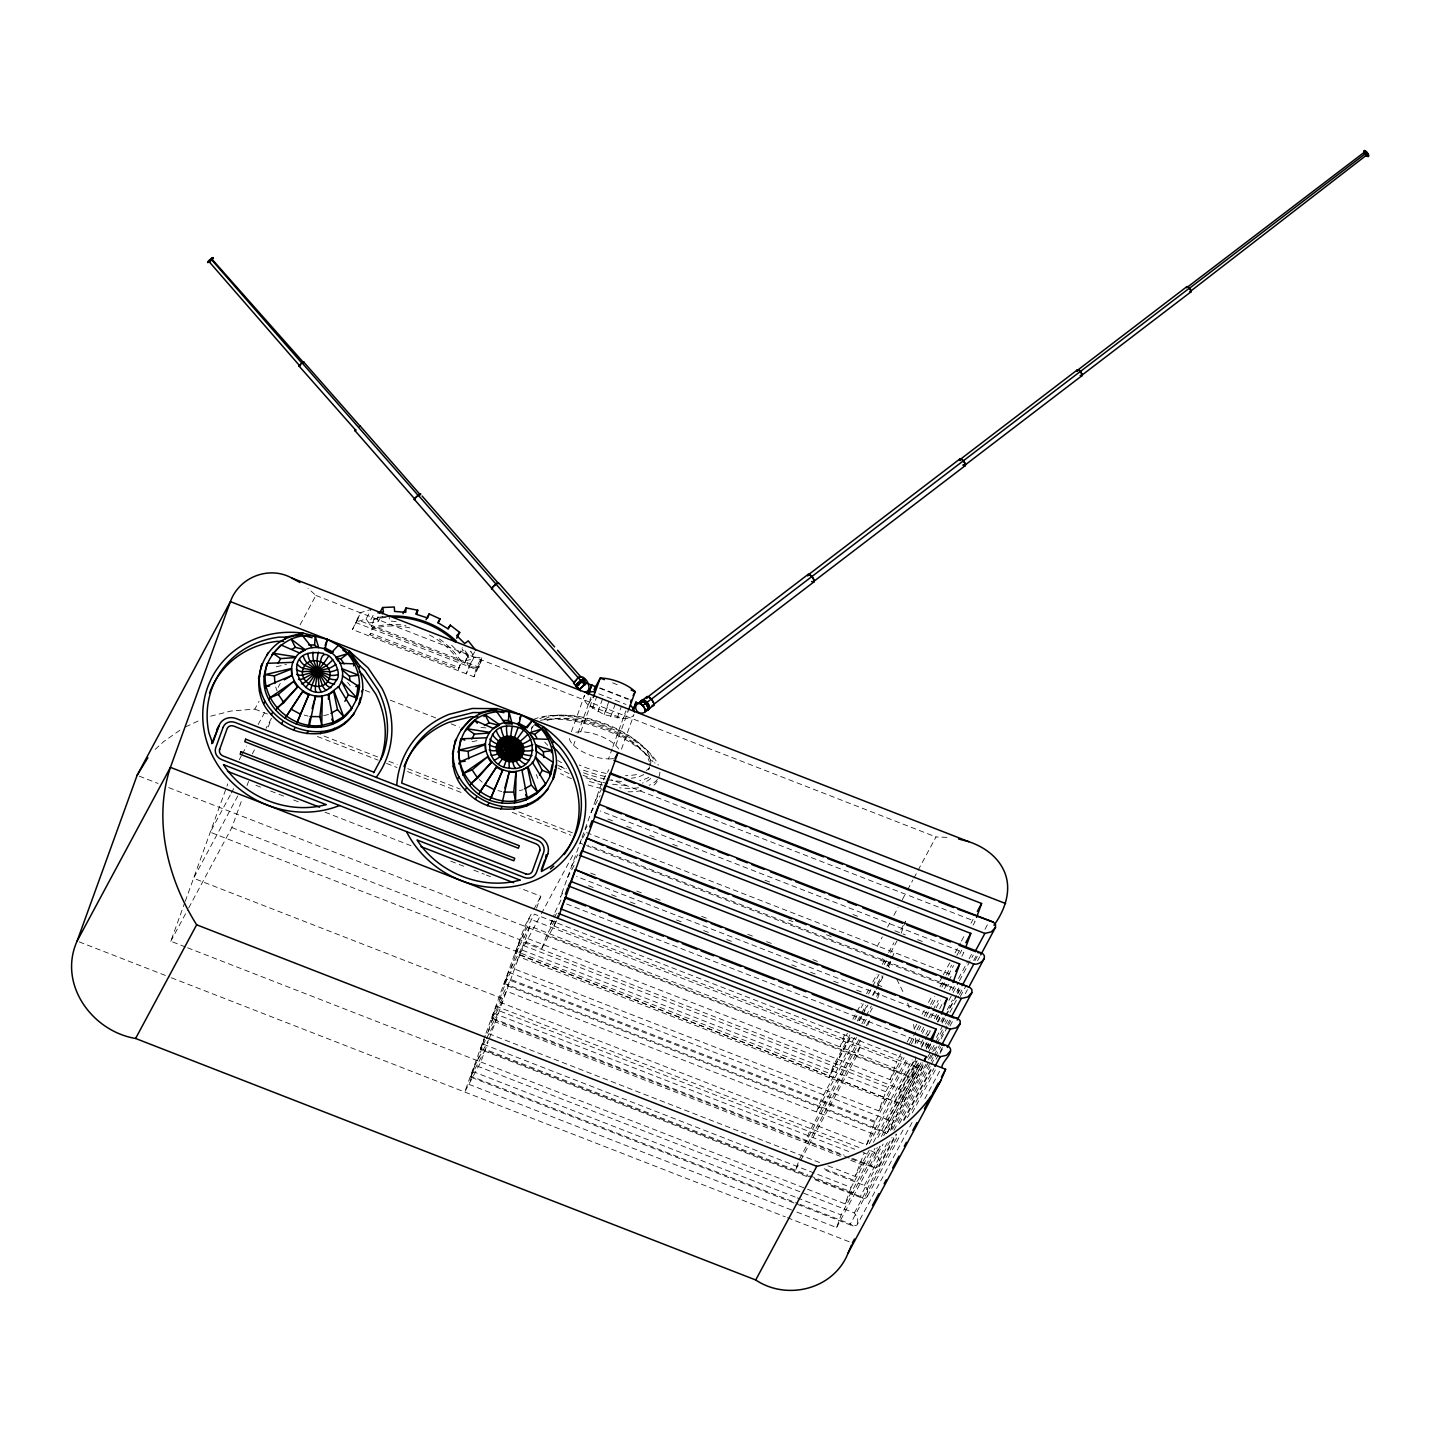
<?xml version="1.0" encoding="UTF-8"?>
<svg xmlns="http://www.w3.org/2000/svg" width="1441" height="1441" viewBox="0 0 1441 1441"><rect width="100%" height="100%" fill="white"/><g stroke="black" fill="none" stroke-linecap="round" stroke-linejoin="round"><path stroke-width="0.75" stroke-dasharray="5 3.75" d="M504.008 984.419L504.53 983.591L883.909 1131.347L886.809 1133.509L504.008 984.419L504.224 983.302L508.295 972.891L523.065 945.35L890.79 1088.567M912.063 1122.557L856.981 1225.066L853.18 1226.057L470.486 1077.021L474.629 1065.872L488.409 1040.222M806.636 1176.468L480.483 1049.444L484.086 1039.483M849.289 1158.096L491.561 1018.769L494.767 1009.655L510.744 979.412L878.47 1122.629M515.121 953.672L519.967 940.955L899.346 1088.712C903.723 1091.81 905.524 1103.464 897.959 1102.779L515.158 953.294L519.553 941.748L534.377 914.134L902.102 1057.352L890.106 1079.669L522.381 936.452L528.847 918.583L896.59 1061.801L900.841 1053.875M915.846 1056.811L912.333 1077.238L168.543 787.561M857.719 1223.715L857.629 1217.969L854.369 1212.926L801.971 1192.536M815.012 1179.729L863.087 1198.462C870.166 1199.236 868.491 1188.231 864.33 1185.439L822.415 1169.119M851.379 1158.906L874.381 1167.876C885.531 1167.102 876.524 1148.261 867.32 1150.729M476.377 667.327L468.883 666.589L474.035 657.024L466.272 673.812L468.883 666.589L465.659 660.68L470.793 651.116L474.035 657.024L481.51 657.762L476.377 667.327L473.999 676.82L352.487 629.501L360.25 612.713L371.202 609.417L366.068 618.982L355.116 622.278L476.611 669.597L481.762 660.032L473.999 676.82L476.611 669.597M481.51 657.762L479.132 667.255L357.638 619.936L352.487 629.501M185.457 946.953L170.795 941.243L184.466 903.453M185.223 901.346L227.75 783.904M188.681 907.92L231.857 827.566L242.484 798.17M247.041 785.579L248.572 781.382M268.278 726.912L271.322 718.537L266.045 728.335M357.638 619.936L360.25 612.713M465.335 661.887L464.741 663.004L371.238 626.583L374.462 618.243A84.335 76.967 28.2 0 1 382.946 616.694M439.415 638.993A74.95 68.411 28.2 0 1 461.354 661.815L458.418 669.236L369.851 634.742L372.805 627.339A74.95 68.411 28.2 0 1 405.93 625.448M458.418 669.236L461.354 661.815M464.741 663.004L467.947 654.664A84.335 76.967 28.2 0 0 462.543 647.693M571.393 731.704L584.506 695.463A26.568 10.753 19.9 0 0 588.108 705.045L604.085 714.646L623.07 718.663A26.568 10.753 19.9 0 0 633.932 714.718L620.819 750.959M573.536 745.321L574.995 741.286M577.913 733.235L590.9 697.354M580.795 731.794L592.467 699.569M592.413 708.558L596.592 697.012M597.871 711.836L602.734 698.363M485.239 1035.358L464.723 1092.008L480.844 1061.999L488.067 1042.041M485.995 1033.269L524.722 926.275L532.846 911.144M484.284 1039.519L480.483 1049.444M477.421 1060.666L483.365 1044.221L851.091 1187.438L870.454 1151.413M819.587 1162.563L487.382 1033.179L494.479 1013.527L851.757 1152.674M604.085 714.646L608.967 701.191M605.598 711.854L608.372 704.163M489.4 1038.349L530.018 926.167L897.743 1069.384M536.538 908.172L540.843 896.266L519.895 888.106M610.66 716.807L615.523 703.352M617.126 718.176L621.305 706.648M569.447 738.549A26.568 10.753 19.9 0 0 602.554 758.452L608.48 758.939L612.137 748.87M612.857 746.852L625.844 710.953M231.857 827.566L541.906 948.322L546.463 935.749L554.461 920.871M923.141 1065.025L921.628 1069.222L550.462 924.69L554.191 914.405M554.929 912.351L562.422 897.077M581.371 839.292L560.423 897.185L563.413 891.601M582.074 837.383L601.906 782.589L608.895 769.566M615.757 745.411L628.87 709.152M553.902 926.005L557.685 915.521M649.621 766.774L648.54 769.8A59.099 23.939 19.9 0 0 649.621 763.55M798.134 1162.797L795.468 1170.164L798.62 1164.292M844.444 1034.89L840.085 1046.923L847.452 1033.197M867.806 1025.308L869.824 1019.778M877.587 998.289L879.731 992.399M892.123 958.139L894.195 952.447M901.147 933.246L905.488 921.213L900.229 931.012M796.891 1212.061L836.591 1227.534L841.148 1214.943L877.335 1147.558M807.536 1189.239L845.146 1203.883L851.091 1187.438M827.945 1165.805L855.107 1176.396L864.204 1153.016M874.687 1122.305L506.944 979.087L498.748 1001.729L866.473 1144.947L874.687 1122.305L908.767 1058.829M885.765 1091.702L518.04 948.484L511.087 967.668L878.812 1110.885L885.765 1091.702L904.065 1057.622M890.106 1079.669L896.59 1061.801M210.62 716.195L230.812 711.061L254.823 709.098L259.038 701.263M300.088 624.836L315.885 595.439L308.032 588.324M239.206 759.839L241.313 755.913M242.358 753.949L246.573 746.114M258.155 724.553L264.478 712.791M278.149 687.321L280.256 683.394M230.254 794.982L210.26 832.214L830.376 1073.725L850.388 1036.493M231.317 793.018L234.469 787.128M252.373 753.823L254.481 749.896M237.801 795.936L193.58 878.253L503.648 999.009L491.669 1021.327M170.795 941.243L187.636 909.883M366.068 618.982L369.022 623.034L374.156 613.47M374.462 618.243L373.849 619.36A84.335 76.967 28.2 0 1 388.854 617.234M371.238 626.583L371.832 625.466M372.805 627.339L371.994 628.852A74.95 68.411 28.2 0 1 411.369 628.222M369.851 634.742L370.679 633.229L459.229 667.723M369.022 623.034L378.335 621.467L383.468 611.903M451.591 645.208L459.643 653.133L461.696 649.315M467.947 654.664L467.352 655.763A84.335 76.967 28.2 0 0 461.931 648.81M465.659 660.68L470.468 659.636L475.602 650.071M591.224 699.245L588.108 705.045L623.07 718.663L627.213 710.935M533.854 909.289L540.843 896.266M595.439 800.457L601.419 789.308M530.018 926.167L515.608 952.987L897.959 1102.779M591.08 812.49L600.068 795.756M585.136 829.818L587.135 826.107M520.309 952.969L540.321 915.737M541.366 913.774L574.004 853.018M584.992 833.799L580.003 843.093L947.728 986.31L949.727 982.6M571.807 865.735L577.805 854.585M567.538 877.533L574.527 864.528M487.382 1033.179L499.361 1010.862L854.729 1149.27M485.365 1040.51L480.952 1048.742L812.112 1177.711M486.374 1038.655L495.362 1021.903L840.427 1156.294M550.462 924.69L556.46 913.522M541.906 948.322L557.001 920.241M877.047 946.701L882.306 936.902M887.584 927.103L889.673 923.177M893.888 915.341L898.103 907.506M902.318 899.652L905.47 893.78M907.578 889.854L912.837 880.055M913.9 878.091L917.052 872.219M918.097 870.256L936.002 836.951L947.566 837.401M852.856 1019.219L861.286 1003.53M866.545 993.732L868.653 989.823M872.868 981.969L877.065 974.134M882.342 964.335L887.602 954.536M888.647 952.573L893.906 942.774M854.819 1019.489L856.927 1015.563M861.142 1007.727L863.249 1003.801M868.509 994.002L879.028 974.404M884.288 964.605L886.395 960.679M890.61 952.843L896.932 941.081M849.974 1034.746L833.132 1066.106L829.007 1077.526L851.109 1036.367M857.341 1021.039L865.771 1005.35M877.353 983.789L881.568 975.953M886.827 966.154L892.087 956.356M858.8 1020.804L863.015 1012.969M864.06 1011.006L867.23 1005.134M872.489 995.335L876.704 987.481M877.749 985.536L883.009 975.737M888.286 965.938L891.439 960.048L887.962 967.776M859.538 1020.696L861.628 1016.77M862.691 1014.806L867.95 1005.007M873.21 995.209L875.317 991.3M876.38 989.337L883.747 975.611M854.495 1037.448L820.812 1100.167L816.543 1111.966L856.53 1037.502M861.862 1023.74L865.014 1017.85M866.077 1015.905L871.337 1006.106M876.596 996.289L878.704 992.381M863.916 1023.776L869.175 1013.978M870.22 1012.014L872.327 1008.088M858.908 1039.501L809.428 1131.617L805.429 1142.659L861.214 1038.799M866.275 1025.776L869.427 1019.904M799.467 1159.104L860.529 1045.446L856.53 1056.505L799.683 1162.329M907.218 1042.005L910.406 1036.079M914.657 1028.153L916.782 1024.191M922.096 1014.302L924.221 1010.339M928.472 1002.432L931.661 996.488M942.288 976.71L939.1 982.636L958.986 990.381L954.753 998.289M943.351 974.728L949.727 962.858M955.041 952.969L960.354 943.062M961.417 941.081L964.605 935.155M970.982 923.285L973.107 919.322M909.469 1043.626L915.792 1031.864M916.836 1029.919L919.988 1024.029M924.203 1016.193L929.463 1006.394M930.526 1004.431L934.741 996.596M940 986.797L945.26 976.998M946.323 975.035L951.582 965.236M956.842 955.437L959.994 949.565M973.143 925.086L975.143 921.357L611.596 779.779M911.433 1043.896L914.585 1038.024M918.8 1030.189L920.907 1026.262M926.167 1016.463L931.426 1006.665M932.489 1004.701L935.641 998.829M941.964 987.067L947.223 977.268M948.286 975.305L953.546 965.506M959.796 953.852L961.795 950.123M878.812 1110.885L907.65 1057.208M915.017 1043.5L917.124 1039.573M921.321 1031.738L924.492 1025.848M928.688 1018.012L931.859 1012.14M932.903 1010.177L938.163 1000.378M944.485 988.616L947.656 982.744M948.7 980.781L951.853 974.891L586.235 832.502M961.849 956.302L963.849 952.573L600.303 810.995M917.197 1043.158L921.411 1035.304M922.456 1033.359L924.564 1029.432M930.886 1017.67L935.101 1009.835M936.146 1007.871L940.361 1000.036M866.473 1144.947L912.153 1059.91M920.583 1044.239L924.798 1036.403M925.842 1034.44L927.95 1030.513M934.272 1018.751L938.469 1010.916M939.532 1008.952L942.522 1003.386M949.511 990.363L951.51 986.635L587.964 845.056M869.211 1143.722L913.144 1061.909M921.574 1046.238L929.985 1030.549M936.254 1018.895L938.253 1015.166M899.346 1088.712L914.152 1061.152M921.556 1047.373L926.833 1037.538M927.896 1035.557L931.066 1029.667M936.344 1019.814L938.469 1015.887M952.213 990.291L954.32 986.346M958.553 978.475L968.064 960.751M969.127 958.787L972.297 952.879M984.996 929.265L989.228 921.393M894.987 1100.744L916.134 1061.369M937.28 1021.993L940.451 1016.103M948.917 1000.342L952.087 994.434M953.149 992.471L958.427 982.636M959.49 980.655L973.233 955.077M855.107 1176.396L869.193 1150.152M873.408 1142.317L917.611 1060M924.996 1046.274L927.085 1042.365M938.127 1021.795L940.126 1018.085L576.58 876.506M877.821 1137.688L918.89 1061.242M926.149 1047.733L929.139 1042.149M891.907 1129.276L891.421 1125.133L888.034 1119.927L918.71 1062.846M926.113 1049.066L929.283 1043.158M940.901 1021.507L943.026 1017.562M947.259 1009.691L952.537 999.856M956.77 991.984L958.877 988.04M973.684 960.481L977.917 952.609M912.333 1077.238L919.754 1063.422M928.238 1047.625L930.364 1043.68M942.018 1021.975L944.143 1018.03M945.206 1016.049L953.69 1000.252M974.891 960.787L978.079 954.861M883.909 1131.347L920.907 1062.449M928.31 1048.67L931.498 1042.762M942.072 1023.074L956.86 995.515M957.923 993.551L960.048 989.625M845.146 1203.883L875.029 1148.261M881.352 1136.499L921.195 1062.323M901.922 1101.608L922.744 1062.864M929.067 1051.083L932.831 1044.095M936.452 1037.358L945.944 1019.688M949.871 1012.357L958.589 996.127M959.454 994.506L962.822 988.274M977.574 960.787L979.7 956.824M883.657 1135.796L922.186 1064.07M875.714 1153.989L879.947 1146.117M887.35 1132.338L923.285 1065.403M927.518 1057.532L930.688 1051.624M931.751 1049.66L944.449 1026.046M945.494 1024.065L947.62 1020.138M960.3 996.506L965.596 986.671M836.591 1227.534L880.163 1146.388M887.602 1132.536L921.628 1069.222M874.381 1167.876L871.445 1165.787L883.063 1144.136M890.466 1130.356L927.482 1061.459M928.544 1059.495L931.715 1053.587M932.777 1051.624L946.521 1026.028M947.566 1024.065L949.691 1020.12M892.573 1129.114L929.481 1060.414M930.526 1058.451L936.866 1046.67M941.081 1038.817L947.403 1027.037M948.466 1025.073L951.618 1019.183M965.326 993.678L967.433 989.751M864.33 1185.439L888.647 1140.155M893.942 1130.32L933.066 1057.478M934.11 1055.514L939.406 1045.68M949.979 1025.992L953.149 1020.084M863.087 1198.462L860.331 1196.48L892.051 1137.435M899.454 1123.656L930.111 1066.556M931.174 1064.593L940.685 1046.887M879.118 1165.337L895.996 1133.923M903.381 1120.179L931.841 1067.187M936.056 1059.333L939.226 1053.443M940.271 1051.48L942.396 1047.553M854.369 1212.926L896.662 1134.193M904.065 1120.414L932.615 1067.259M940.018 1053.479L943.189 1047.571M853.18 1226.057L850.37 1223.985L897.959 1135.4M907.47 1117.694L933.912 1068.483M867.554 1196.084L904.804 1126.718M912.261 1112.848L935.677 1069.24M924.834 1098.763L940.829 1069.006M470.649 1076.859L485.401 1049.408L807.825 1174.991M155.214 749.374L163.752 741.539L180.287 729.975M491.561 1018.769L506.475 991.21L874.201 1134.427M459.643 653.133L463.083 650.395L470.468 659.636M185.619 726.876L200.767 719.798M323.649 715.691L329.269 714.268M519.336 790.695L523.083 789.74M276.276 666.751L286.399 664.427M472.108 741.773L478.178 740.368M387.215 616.64L377.488 617.072L378.335 621.467M396.149 621.521L389.43 620.999L389.16 616.568M480.934 727.471L487.274 728.011M304.159 715.096L308.05 716.087M497.956 790.569L501.864 791.559M612.587 682.854L618.765 685.268M599.924 687.879L629.105 699.245M599.618 688.24L627.754 699.191M598.808 693.841L626.006 704.433M315.885 595.439L936.002 836.951M365.167 690.401L371.454 692.833M390.313 700.182L436.389 718.14M451.069 723.85L459.445 727.111M557.901 765.459L566.295 768.719M583.047 775.258L601.906 782.589M607.832 819.028L614.118 821.46M626.691 826.359L632.977 828.809M649.747 835.33L656.033 837.779M672.785 844.318L679.071 846.768M764.973 880.217L771.241 882.667M852.964 914.477L859.232 916.926M894.861 930.796L905.254 934.849M917.611 939.658L923.789 942.072M254.823 709.098L267.396 713.997M323.955 736.027L378.425 757.245M388.908 761.316L397.284 764.595M407.749 768.665L460.129 789.056M518.796 811.913L573.266 833.114M317.398 736.495L378.154 760.146M386.548 763.406L397.014 767.495M407.497 771.565L461.967 792.784M512.239 812.364L570.906 835.222M788.785 920.079L792.964 921.7M826.486 934.759L832.772 937.208M590.666 873.084L596.934 875.534M636.742 891.042L643.028 893.492M655.601 898.373L661.887 900.823M701.695 916.332L707.981 918.782M747.789 934.272L754.075 936.722M766.63 941.621L772.916 944.071M812.724 959.58L819.01 962.03M877.677 984.869L881.856 986.491M588.486 885.693L594.773 888.142M611.524 894.681L617.811 897.131M630.383 902.012L636.67 904.462M676.477 919.97L682.764 922.42M703.712 930.58L709.999 933.029M726.75 939.55L733.037 942M791.703 964.84L797.99 967.289M810.544 972.189L816.831 974.638M833.6 981.159L839.887 983.609M856.638 990.129L862.925 992.579M566.637 903.993L930.184 1045.59M255.922 785.309L262.208 787.741M270.584 791.019L276.87 793.469M278.96 794.279L285.246 796.729M293.64 799.989L299.926 802.439M325.054 812.22L410.955 845.687M450.763 861.178L457.049 863.627M459.139 864.438L465.425 866.888M473.801 870.148L484.284 874.237M486.374 875.047L490.57 876.686M139.201 776.141L158.06 783.472M546.463 935.749L914.188 1078.949M886.665 1099.987L518.94 956.77L504.53 983.591L508.655 972.189L888.034 1119.927M858.944 1147.468L496.334 1006.25L492.065 1018.03L844.192 1155.178M862.961 1152.476L867.086 1154.079M852.568 1158.438L871.445 1165.787M850.73 1160.311L863.087 1165.121M824.18 1168.741L857.125 1181.566M809.878 1175.784L853.126 1192.626M814.219 1178.522L860.331 1196.48M187.546 947.764L805.447 1188.429M799.881 1191.707L474.99 1065.187L470.991 1076.247L797.972 1203.577M795.18 1197.039L473.423 1071.726L468.865 1084.316L794.802 1211.251M797.269 1197.849L841.148 1214.943M800.061 1204.406L850.37 1223.985M79.201 941.874L169.299 976.962M171.389 977.773L785.291 1216.852M787.398 1217.681L850.244 1242.16M479.169 779.437L482.159 782.121M347.605 682.44L350.253 685.736M882.468 958.589L889.493 967.595M896.806 979.232L903.921 993.642M536.34 774.574L537.817 778.446M275.717 687.105L277.014 690.761M907.632 1003.062L910.244 1010.753M913.522 1024.407L914.801 1032.224M915.431 1038.006L915.864 1043.752M429.4 634.977A74.95 68.411 28.2 0 1 460.544 663.346M657.186 781.238A71.149 28.82 19.9 0 1 653.223 785.759M641.443 790.605A71.149 28.82 19.9 0 1 628.078 791.811M601.419 788.515A71.149 28.82 19.9 0 1 584.992 783.904M571.519 778.752A71.149 28.82 19.9 0 1 560.567 773.529M540.537 720.32A71.149 28.82 19.9 0 1 653.115 761.893M657.42 779.383A71.149 28.82 19.9 0 1 649.134 785.237M638.597 787.795A71.149 28.82 19.9 0 1 619.612 787.831M602.68 785.039A71.149 28.82 19.9 0 1 586.253 780.41M569.033 773.583A71.149 28.82 19.9 0 1 557.955 767.963M533.53 719.545A71.149 28.82 19.9 0 1 602.518 725.039A71.149 28.82 19.9 0 1 658.321 765.099M659.87 772.268A71.149 28.82 19.9 0 1 658.447 777.762M650.702 778.446A65.133 26.388 19.9 0 1 642.488 783.075M626.205 785.255A65.133 26.388 19.9 0 1 611.632 784.102M607.778 783.454A65.133 26.388 19.9 0 1 585.64 777.636M564.386 768.521A65.133 26.388 19.9 0 1 558.388 765.189M531.639 728.371A65.133 26.388 19.9 0 1 533.8 725.507M546.067 719.816A65.133 26.388 19.9 0 1 651.044 760.686M648.828 777.257A65.133 26.388 19.9 0 1 639.732 780.554M621.503 781.436A65.133 26.388 19.9 0 1 607.093 779.491M605.112 779.077A65.133 26.388 19.9 0 1 580.957 771.836M561.648 762.739A65.133 26.388 19.9 0 1 557.757 760.434M531.747 731.65A65.133 26.388 19.9 0 1 532.251 726.354M539.799 718.681A65.133 26.388 19.9 0 1 605.76 724.769A65.133 26.388 19.9 0 1 654.989 763.208M643.695 774.574A59.099 23.939 19.9 0 1 631.32 778.212M605.076 776.447A59.099 23.939 19.9 0 1 582.128 769.656M547.13 720.446A59.099 23.939 19.9 0 1 606.787 727.813A59.099 23.939 19.9 0 1 649.297 761.821M544.5 719.167A59.099 23.939 19.9 0 1 618.261 729.506A59.099 23.939 19.9 0 1 646.343 770.521M636.544 774.556A59.099 23.939 19.9 0 1 625.448 775.546M606.157 773.439A59.099 23.939 19.9 0 1 579.156 764.991M547.688 745.267A59.099 23.939 19.9 0 1 544.716 742.115M613.47 758.488A26.568 10.753 19.9 0 1 608.48 758.939M575.806 732.244A26.568 10.753 19.9 0 1 618.621 748.924"/><path stroke-width="1.5" d="M320.677 727.399L321.757 725.399L322.262 695.967L328.584 694.346L338.527 686.745L351.748 708.378C332.565 738.585 283.409 730.533 268.927 699.732C251.905 669.363 281.193 629.771 315.201 636.256L318.713 647.639C336.906 649.279 349.965 672.118 338.131 687.447L338.527 686.745M496.695 711.656L505.467 723.814L512.131 723.85L508.997 711.728C436.515 705.766 446.908 810.797 514.491 802.871L515.554 800.89L516.076 771.439C563.593 761.478 516.707 697.264 489.201 733.037L474.431 734.099L466.686 728.678L465.623 730.677M599.078 804.042L594.413 816.272L973.792 964.029C979.43 965.506 989.048 957.346 981.879 953.113L598.898 804.204M308.356 727.327L309.851 718.771M317.092 647.243L314.624 644.992L315.201 636.256M512.131 723.85L508.439 720.482L508.997 711.728M509.61 768.197A11.366 1.783 -82.6 0 1 509.177 761.911L510.853 736.135A11.366 1.783 -82.6 0 1 512.312 726.336C539.997 727.543 538.556 773.06 509.61 768.197C481.924 766.99 483.365 721.473 512.312 726.336M456.653 638.219L459.733 632.473L450.294 625.142L447.755 628.654L438.01 622.746L440.045 618.91L429.13 613.92L427.653 618.009L416.845 614.496L417.746 610.227L406.074 607.922L405.75 612.299L394.582 611.434L394.312 607.003L382.622 607.508L379.541 613.236M310.517 690.095L311.85 685.574A24.731 1.333 -68.7 0 0 317.146 671.776A24.731 1.333 -68.7 0 0 320.568 661.509C323.45 641.335 343.697 670.011 336.978 679.504C309.094 722.355 269.503 643.785 323.775 653.475M947.385 1047.445L960.174 1023.65L960.138 1020.714L957.923 1018.661L575.301 869.662L571.194 880.703M957.148 1020.066L971.918 992.579L971.882 989.463L969.541 987.265L586.721 838.176L582.866 848.785M351.748 708.378L343.66 716.627L333.411 722.445L321.757 725.399L319.902 716.645L322.262 695.967C304.393 698.525 286.543 680.08 292.847 662.32L267.468 663.328L266.405 665.328M532.323 762.217L545.563 783.868L537.457 792.118L527.226 797.918L515.554 800.89L513.698 792.118L516.076 771.439C498.19 773.997 480.357 755.552 486.662 737.792L461.282 738.801L460.201 740.8M503.918 766.738L518.003 727.795M631.158 700.038L630.618 702.001M941.892 1067.024C942.216 1060.936 956.284 1051.408 948.07 1046.112L565.376 897.077M980.745 954.897L995.497 927.428L995.479 924.275L993.155 922.042L610.336 772.952L603.058 790.172L970.784 933.39L965.92 946.827M993.984 925.248C1005.44 909.415 1012.681 888.34 1003.476 869.698C996.704 855.774 983.194 846.497 968.802 841.688L291.568 577.931C268.837 565.43 238.954 577.265 230.416 601.617L137.111 775.312L77.112 941.045C57.784 983.933 91.9 1031.216 135.598 1038.475L755.714 1279.986C787.146 1300.989 833.673 1289.281 848.01 1253.31L941.081 1080.048L945.638 1069.276L170.416 767.351L77.112 941.045M261.055 665.94L262.262 663.707C243.223 715.312 321.991 757.444 354.324 712.935C336.347 741.485 291.911 739.323 271.358 714.682C244.754 687.915 262.964 635.463 302.016 635.139L312.103 637.733M321.757 725.399C288.758 730.137 255.832 696.075 267.468 663.328M309.437 725.327L315.597 695.931L312.085 708.612M358.161 685.015L356.089 700.254C364.897 680.71 355.351 657.15 338.401 645.298L330.908 653.259L324.891 650.053L327.305 639.354L303.078 633.139L285.966 637.156L279.32 637.12A91.936 83.902 28.2 0 0 208.927 732.893L212.62 743.322L218.942 725.868A14.05 12.825 28.2 0 1 236.702 718.753L373.958 772.214M360.322 697.912L359.043 704.091C367.131 686.889 361.367 666.481 348.434 653.223L342.886 650.251M454.924 741.431L456.113 739.197C437.109 790.749 515.788 832.844 548.084 788.371C530.126 816.903 485.743 814.741 465.209 790.118C438.622 763.37 456.851 711.025 495.812 710.611L503.9 712.683M515.554 800.89C482.555 805.609 449.646 771.565 461.282 738.801L464.795 740.17M552.245 764.414L549.904 775.726C558.694 756.201 549.165 732.64 532.215 720.77L524.722 728.75L520.201 726.336M554.929 769.26L552.786 779.545C560.855 762.379 555.127 741.953 542.248 728.696L534.845 724.733M1364.321 153.539L1364.609 152.007M1366.608 154.241C1365.78 157.753 1368.752 154.727 1365.816 152.746M526.938 874.165A5.53 5.062 28.2 0 0 532.431 871.048L539.907 850.19M504.854 788.083L509.394 771.403L502.17 802.799M565.358 897.383L560.873 908.911L940.253 1056.667L946.449 1055.316L950.412 1051.155M219.5 749.878L227.048 728.876A5.386 4.917 28.2 0 1 233.874 726.138L536.232 843.904A5.836 5.332 28.2 0 1 539.745 850.838L539.745 850.838M207.846 261.686L207.936 262.532M207.558 262.478L209.053 261.001M209.539 261.83L208.224 262.064L209.485 261.037M209.774 261.722L209.215 261.343M210.566 260.749L209.089 261.848L210.44 261.271M302.412 362.808L303.403 362.43L212.223 259.47L212.638 258.209L211.449 259.308M212.277 259.344L211.791 258.912M211.503 260.173L212.566 258.119M212.079 259.704L213.16 257.615L211.719 258.155M301.403 363.42L298.881 366.23L300.43 365.384M303.222 363.078L303.871 361.871L301.926 363.168L210.962 259.02M355.225 429.67L354.666 430.679L356.017 430.012M359.638 426.644L359.62 425.978M415.422 497.956L414.143 499.577L415.116 499.379M492.282 587.64L491.489 588.757L492.57 588.54M491.975 588.576L414.251 499.252M575.698 680.602L573.914 683.52M575.842 686.294L576.958 683.971M576.094 686.582L581.191 680.873M584.109 680.746C584.848 676.712 576.202 684.097 576.256 686.781L577.102 686.582M583.947 678.891L576.994 684.403L575.896 685.79L584.398 679.413L579.174 682.8L576.85 685.286L577.337 686.348M577.229 687.321L578.345 687.501M582.038 680.332L584.037 678.999L583.587 680.656M211.755 743.664L218.942 725.868M297.314 722.229L309.022 694.238L296.252 724.211M325.108 645.46L327.305 639.354L349.497 651.224L368.139 667.922L381.955 688.33A96.385 87.973 28.2 0 1 376.191 777.42M491.129 797.702L502.837 769.71L490.048 799.701M519.643 718.915L521.12 714.844L496.893 708.63L472.252 708.468L448.908 714.412A96.385 87.973 28.2 0 0 396.725 785.417M588.144 694.616L591.891 684.745L588.468 693.95M593.188 697.552L600.249 678.063L604.373 679.648M541.258 869.842L544.842 859.953M495.812 710.611L496.893 708.63L479.997 712.593L473.116 712.538L450.835 718.212A91.99 83.956 28.2 0 0 405.533 764.36L401.643 783.057L539.114 836.591A14.446 13.185 28.2 0 1 547.814 853.756L541.384 871.535L550.948 866.113A91.99 83.956 28.2 0 0 558.712 745.88L553.524 741.214L543.311 726.696L521.12 714.844L518.706 725.525L518.184 722.968L527.1 727.741L532.215 720.77M628.87 709.152L635.211 691.662A26.568 10.753 19.9 0 0 600.249 678.063L594.034 689.645M565.43 894.14L567.664 887.98M589.747 826.954L591.981 820.776L959.706 963.993L953.005 982.528M633.049 709.945L636.111 701.965L633.121 710.215M558.027 918.313L618.027 752.58L614.929 758.344M924.654 1060.828L926.185 1056.631L558.46 913.432M931.661 1041.465L936.128 1029.126L568.402 885.927L570.834 881.406L950.213 1029.162L956.302 1027.757L960.174 1023.65M941.549 1014.158L947.241 998.433L579.516 855.215M976.584 917.395L981.609 903.489L613.884 760.272M576.454 685.844L584.181 679.161L580.705 680.548M594.25 692.202L596.214 686.438L594.647 689.591M583.839 680.945L584.434 679.45L576.148 686.078L577.229 685.718M848.01 1253.31L851.469 1245.042M580.327 853.72L582.344 849.956M137.111 775.312L147.865 757.714M278.023 663.49L280.617 658.609L295.405 657.546C300.412 650.017 309.923 646.631 318.713 647.639M344.885 701.335L348.362 694.832L341.463 681.251L357.152 698.255L350.685 710.377M353.135 715.168L360.232 701.857M373.669 772.736L382.856 755.534A91.936 83.902 28.2 0 0 378.028 689.897L364.861 670.443L359.836 665.922L349.497 651.224L348.434 653.223M471.819 738.981L474.431 734.099M539.546 775.186L542.158 770.305L535.259 756.723L550.966 773.745C545.202 789.344 531.045 800.836 514.491 802.871M546.878 790.605L553.992 777.329M266.963 654.862L268.17 652.647M258.479 678.297L259.686 676.063M292.847 662.32L295.783 656.826L272.889 653.205L271.809 655.187L280.977 644.956L299.782 653.079L305.33 649.927L291.208 639.138L295.351 647.315L305.33 649.927M264.045 676.64L265.126 674.64L291.568 668.462L291.658 675.541L284.291 679.864M284.904 639.156L285.966 637.156M259.434 691.122L260.623 688.888M264.91 688.384L265.973 686.384L291.658 675.541M263.811 703.532L265.018 701.299M302.016 635.139L303.078 633.139A96.385 87.973 28.2 0 0 204.64 733.415A96.385 87.973 28.2 0 0 339.518 805.519M268.927 699.732L270.007 697.732L294.216 680.963L278.311 694.418L270.007 697.732M271.358 714.682L272.565 712.448M275.825 709.927L297.963 686.492L283.859 702.614L276.906 707.945M281.535 723.796L282.742 721.563M285.156 718.284L303.006 691.032L286.219 716.285M293.658 730.281L294.865 728.047M135.598 1038.475L196.642 924.798C167.678 878.974 152.854 820.073 170.416 767.351L230.416 601.617L1005.638 903.543M339.698 663.31L354.63 663.851L353.567 665.832M306.897 733.667L308.104 731.452M328.44 699.335L328.584 694.346L333.411 722.445L332.349 724.427M328.206 695.066L334.132 691.212L343.66 716.627L342.58 718.627M342.346 675.829L359.511 686.943L358.449 688.924M320.352 733.757L321.559 731.524M358.773 667.922L359.836 665.922M333.105 730.515L334.294 728.281M402.994 613.65L406.074 607.922M344.273 724.175L345.48 721.941M361.601 691.734L362.808 689.5M415.692 614.064L417.746 610.227M426.05 619.666L429.13 613.92M437.974 622.746L440.045 618.91M448.241 628.96L450.294 625.142M462.021 728.155L460.814 730.389L470.865 719.149M452.348 753.787L453.555 751.554M457.86 752.112L458.922 750.131L485.383 743.934L485.473 751.013L459.787 761.857L458.724 763.856M484.392 725.507L489.165 722.806L499.144 725.417L493.597 728.552L474.791 720.428L468.325 727.921M478.916 714.574L479.997 712.593M453.285 766.594L454.491 764.36M483.942 716.609L485.023 714.628L499.523 724.697M457.68 778.987L458.868 776.753M462.741 775.204L463.804 773.223L488.031 756.453L472.108 769.89L463.804 773.223M486.662 737.792L489.598 732.316L466.686 728.678M465.209 790.118L466.416 787.885M469.64 785.417L491.777 761.983L477.655 778.086L470.703 783.418M475.386 799.233L476.575 796.999M478.952 793.757L496.821 766.504L480.033 791.775M487.49 805.699L488.679 803.484M542.248 728.696L543.311 726.696A96.385 87.973 28.2 0 1 553.794 869.391A96.385 87.973 28.2 0 1 406.488 831.601M500.711 809.103L501.9 806.87M553.326 762.415L536.16 751.319L535.692 744.961L552.461 750.689L551.381 752.67M526.163 799.917L527.226 797.918L522.02 770.557L527.946 766.684L537.457 792.118L536.394 794.099M514.149 809.176L515.338 806.942M552.443 743.214L553.524 741.214M526.884 805.933L528.09 803.718M544.482 785.849L545.563 783.868M538.051 799.611L539.24 797.377M555.361 767.206L556.55 764.973M547.814 853.756L545.545 857.989A14.446 13.185 28.2 0 0 546.157 854.693M633.121 695.535L635.211 691.662L631.086 690.059M755.714 1279.986L816.777 1166.309C866.888 1155.088 916.512 1126.628 941.081 1080.048M977.358 911.396L981.609 903.489M965.794 942.684L970.784 933.39M955.725 971.432L959.706 963.993M944.251 1004.017L947.241 998.433M975.341 951.132L984.869 933.426L991.39 931.841L995.497 927.428M931.138 1038.439L936.128 1029.126M962.156 985.68L973.792 964.029M924.185 1060.36L926.185 1056.631M951.799 1016.175L961.327 998.469L967.794 996.956L971.918 992.579M969.541 985.824L984.311 958.337M941.748 1044.905L950.213 1029.162M934.957 1066.502L940.253 1056.667M852.351 1242.971L854.459 1239.026M872.489 1205.469L878.848 1193.616M884.144 1183.745L886.269 1179.801M892.627 1167.967L898.986 1156.114M904.3 1146.243L906.425 1142.299M912.783 1130.465L917.016 1122.557M924.438 1108.741L930.796 1096.907M932.921 1092.962L938.217 1083.092M941.405 1077.166L945.638 1069.276M328.692 656.087L323.793 663.22A24.731 1.297 -55 0 0 317.146 671.776A24.731 1.297 -55 0 0 308.626 683.845L305.618 687.483M523.227 730.587L498.694 763.946M419.925 495.11L420.754 494.029L419.457 494.569M498.028 583.731L498.694 582.957L554.605 646.901M580.345 690.815L579.264 689.645L584.289 684.421A5.53 0.919 -39.6 0 1 586.937 682.89L579.678 689.014M585.37 681.089L584.289 682.512M576.112 685.466L577.931 683.34M576.292 685.646L584.091 679.63M576.058 685.988L578.994 682.674M576.22 686.168L580.291 682.043M577.391 685.898L576.328 686.294L584.091 679.684M576.526 685.916L580.597 682.313M576.4 686.366L584.578 679.612M576.706 686.132L579.57 683.232M207.918 261.776L209.557 259.884M212.782 258.299L211.179 259.866M211.845 259.974L212.313 259.038L211.539 259.614M491.975 587.856L493.488 586.307M573.896 682.404L576.58 679.756M576.148 684.979L583.641 679.179L582.452 679.359M577.048 684.061L575.734 685.61L576.706 686.673M208.891 261.091L210.386 259.488M209.413 261.091L210.728 260.028M211.431 259.956L212.313 259.254M415.098 498.136L419.079 494.659M492.552 587.171L496.983 583.299M459.733 632.473L456.725 635.643L464.777 643.569L468.217 640.831L475.602 650.071M577.751 683.124L575.643 685.502L583.857 678.801L581.299 680.981M510.042 746.438C510.132 746.942 514.851 749.14 521.426 756.993A11.366 4.611 36.3 0 0 529.495 760.236M415.783 497.433L417.44 495.92M577.589 683.178L579.786 681.467M638.039 703.514L639.065 703.064A5.53 2.107 50.9 0 1 641.821 704.577L642.812 705.55A5.53 2.071 54.3 0 1 644.956 709.134L645.226 711.764A5.566 5.08 28.2 0 1 637.066 711.115A5.566 5.08 28.2 0 1 638.039 703.514L646.667 696.922M1367.257 155.736L1366.338 155.844M577.787 683.394L583.623 679.089M209.647 259.974L211.809 258.245M494.191 585.532L495.992 584.109L581.642 681.611M576.436 679.738C582.578 668.768 595.745 690.509 584.74 692.31M575.301 869.662L595.781 878.524M638.435 703.136L639.047 703.082A5.53 2.089 52.6 0 1 641.731 704.649L641.821 704.577M642.812 705.55L645.64 703.406M586.721 838.176L602.986 845.453M210.476 259.65L211.593 258.732M210.422 261.289L208.819 261.74M301.421 363.582L302.07 362.898L418.178 495.452L419.763 494.227M579.786 681.395L581.894 679.774M527.604 734.514A11.366 1.765 -41.2 0 1 520.255 741.16L499.775 756.867A11.366 1.765 -41.2 0 1 494.317 760.019M1190.536 291.244L1366.104 155.466M338.455 661.473L335.951 657.798L340.778 658.969L347.731 653.638L336.347 657.078M534.575 734.46L541.528 729.128L530.144 732.55L534.575 734.46L536.809 737.738M581.317 681.251L583.911 679.486L581.75 679.972M580.489 682.187L581.606 681.341M641.245 701.587L642.704 700.47M648.918 696.093L807.825 574.599M808.131 574.959L959.706 459.085M960.084 459.517L1077.148 370.031M1077.418 370.337L1186.663 286.813M1364.195 152.512L1365.978 152.62M1364.123 152.728L1366.158 153.935M645.802 703.28L651.332 699.047M645.55 703.55L647.009 702.433M651.188 699.299L1080.318 371.472M1189.347 288.362L1366.825 152.548M1080.228 371.616L1189.473 288.11M1081.759 375.308L1191.005 291.803M964.966 465.119L1082.029 375.633M813.769 581.425L965.344 465.551M653.385 704.631L814.075 581.786M641.515 702.776A5.116 1.927 52.6 0 1 645.442 702.83A5.116 1.927 52.6 0 1 647.838 709.314L649.351 708.089M653.854 705.171L645.208 711.764L645.334 710.665M208.981 261.938L210.332 261.199M578.471 678.171L581.083 676.694M577.625 685.123L578.886 684.421L577.787 685.322M577.967 685.502L578.976 684.763M582.704 680.692L584.181 679.738M581.948 680.206L583.443 679.468M211.467 258.894L212.638 258.515M208.315 262.208L209.828 261.433M496.803 583.533L497.739 582.812M583.317 680.35L583.803 679.882M292.073 649.189L295.351 647.315M330.926 713.331L337.5 709.602L333.754 691.932M524.722 788.803L531.315 785.075L527.55 767.405M207.846 262.442L209.647 261.686M355.639 430.139L298.971 365.978M576.076 686.006L577.066 685.52M530.846 739.305A11.366 2.828 -26.9 0 1 522.254 744.114L510.961 747.267L497.775 753.913A11.366 2.828 -26.9 0 1 491.075 755.228M265.126 674.64L274.384 675.847L291.19 669.164M458.922 750.131L468.199 751.337L485.005 744.655M299.71 365.816L209.053 261.596M419.907 494.335L360.196 426.032M498.01 582.848L422.105 496.028M574.383 683.052L491.615 588.396M575.734 686.186L576.778 686.204M575.986 686.474L576.94 686.402M576.832 686.871L575.499 685.916M377.884 612.857L383.468 611.903L382.622 607.508M265.973 686.384L269.611 685.952M341.877 669.471L349.551 676.297L358.647 675.199L342.256 668.75M532.738 744.637A11.366 3.675 -11.9 0 1 523.425 747.393L510.961 747.267L496.605 750.635A11.366 3.675 -11.9 0 1 489.183 749.896M459.787 761.857L465.245 761.208M535.692 744.961L543.365 751.77L552.461 750.689M283.697 641.389L277.05 641.353A91.936 83.902 28.2 0 0 209.503 693.139M308.698 644.956L314.624 644.992M315.201 696.633L321.883 696.687M477.728 716.807L470.847 716.771L448.565 722.427A91.99 83.956 28.2 0 0 404.038 766.558M309.995 716.591L319.902 716.645M502.495 720.446L508.439 720.482M509.015 772.124L515.68 772.16M503.81 792.064L513.698 792.118M977.917 952.609L981.879 953.113M548.445 739.323L533.512 738.801L531.009 735.108M533.134 750.149A11.366 4.287 3.7 0 1 523.677 750.797L510.961 747.267L496.37 747.249A11.366 4.287 3.7 0 1 488.787 744.385M355.801 686.456L359.511 686.943M946.287 1045.644L948.07 1046.112M958.571 838.986L968.802 841.688M956.194 1018.175L957.923 1018.661M969.541 987.265L940.433 976.872M993.155 922.042L957.779 909.145M1364.591 152.332L1365.636 153.016M525.407 873.75L526.235 874.021A5.53 5.062 28.2 0 1 525.533 873.804L223.121 756.021A5.512 5.043 28.2 0 1 219.68 749.248M532.035 755.462A11.366 4.611 19.9 0 1 522.993 754.075L510.961 747.267L497.037 743.97A11.366 4.611 19.9 0 1 489.886 739.053M586.019 682.944L595.601 686.673M635.805 702.325L639.408 703.73M609.849 773.637L620.314 777.726M624.511 779.347L634.995 783.436M639.192 785.057L653.854 790.785M658.051 792.406L731.416 820.992M735.612 822.613L746.078 826.702M750.275 828.323L823.64 856.909M827.836 858.53L842.499 864.24M846.696 865.879L934.723 900.157M938.92 901.796L953.582 907.506M605.49 785.669L984.869 933.426M348.362 694.832L357.152 698.255M542.158 770.305L550.966 773.745M606.931 808.131L621.593 813.841M625.79 815.462L636.274 819.551M640.47 821.19L650.936 825.261M659.33 828.539L713.817 849.758M718.014 851.379L728.498 855.468M736.873 858.728L747.357 862.817M751.554 864.456L764.126 869.337M770.413 871.787L791.379 879.965M795.558 881.586L824.918 893.024M829.097 894.645L839.581 898.734M847.974 901.994L856.35 905.272M862.637 907.704L902.462 923.231M906.659 924.852L936.002 936.29M940.198 937.911L950.664 942M959.058 945.26L975.827 951.799M607.165 847.074L617.649 851.163M621.846 852.802L636.508 858.512M640.705 860.133L714.07 888.719M718.266 890.34L728.732 894.429M732.929 896.05L791.613 918.908M795.81 920.547L806.294 924.636M810.49 926.257L825.153 931.985M829.35 933.606L902.714 962.174M906.893 963.813L917.377 967.902M921.574 969.523L936.254 975.233M581.948 850.712L961.327 998.469M599.978 880.163L629.321 891.583M633.518 893.222L706.883 921.79M711.061 923.429L721.545 927.5M725.742 929.139L817.966 965.056M822.163 966.677L834.735 971.576M841.022 974.026L895.527 995.263M899.706 996.884L929.049 1008.322M933.246 1009.943L954.212 1018.121M564.872 897.851L585.839 906.029M590.035 907.65L600.501 911.739M608.895 914.999L663.382 936.218M667.579 937.857L678.063 941.946M682.259 943.567L696.922 949.277M701.119 950.916L713.691 955.815M719.978 958.265L740.944 966.425M745.141 968.064L774.483 979.484M778.662 981.123L789.146 985.212M793.343 986.833L805.915 991.732M812.202 994.182L852.027 1009.691M856.224 1011.33L866.707 1015.401M870.886 1017.04L885.567 1022.75M889.763 1024.389L900.229 1028.46M904.426 1030.099L944.251 1045.608M227.444 771.313L319.578 807.194M420.988 846.624L513.644 882.721M196.642 924.798L816.777 1166.309M324.369 647.495L333.285 652.269M496.443 767.224L502.441 770.431M485.149 784.805L494.065 789.578M302.628 691.734L308.644 694.958M291.352 709.314L300.268 714.088M291.568 577.931L299.89 582.47M525.677 764.108A11.366 4.305 52.5 0 1 519.084 759.389L510.961 747.267L498.604 741.034A11.366 4.611 36.3 0 1 492.426 734.298M272.889 653.205L280.617 658.609M1365.798 152.836L1364.699 152.098L1364.267 153.178M1366.284 155.43L1365.348 154.763M552.551 746.618L556.442 750.113A91.99 83.956 28.2 0 1 564.133 854.603M359.241 671.65L362.592 674.658L375.759 694.112A91.936 83.902 28.2 0 1 380.586 759.767M1365.636 152.944L1367.275 155.052M641.731 704.649L642.704 705.64A5.53 2.089 52.6 0 1 644.938 709.152L645.28 710.215M583.299 685.412L584.83 684.997L581.714 681.467M359.89 425.924L303.889 362.213M520.867 766.828A11.366 3.693 68.2 0 1 516.13 761.064L510.961 747.267L500.946 738.657A11.366 4.305 52.5 0 1 496.244 730.425M557.541 650.269L581.083 677.198M418.286 495.236L495.992 584.109M354.666 430.283L414.684 498.928M573.482 683.034L579.264 689.645M474.791 720.428L477.241 723.238M531.315 785.075L537.457 792.118M337.5 709.602L343.66 716.627M302.88 636.183L312.049 647.603M487.652 757.173L491.381 762.703M472.108 769.89L477.655 778.086M340.778 658.969L344.111 663.887M293.838 681.683L297.585 687.213M278.311 694.418L283.859 702.614M1366.32 153.809L1366.807 155.52M515.392 768.233A11.366 2.846 83.1 0 1 512.744 761.929L510.961 747.267L503.918 736.963A11.366 3.693 68.2 0 1 501.054 727.705M485.023 714.628L489.165 722.806M525.569 794.639L527.226 797.918M331.754 719.167L333.411 722.445M1364.393 153.575L1364.429 152.152L1187.132 287.371A2.612 0.991 52.6 0 1 1189.564 288.632A2.612 0.991 52.6 0 1 1190.338 291.424M510.961 747.267L507.286 736.117A11.366 2.846 83.1 0 1 506.53 726.3M543.365 751.77L543.779 757.444M468.199 751.337L468.739 758.885M349.551 676.297L349.839 680.08M274.384 675.847L274.943 683.394M387.269 616.244A84.335 76.967 28.2 0 1 456.419 641.263M393.231 617.108A84.335 76.967 28.2 0 1 455.824 642.38M647.333 710.143A5.53 2.089 52.6 0 1 644.613 709.801M640.092 703.442A5.53 2.089 52.6 0 1 640.146 701.893M640.921 702.83A5.53 2.089 52.6 0 1 643.37 701.407A5.53 2.089 52.6 0 1 648 707.279A5.53 2.089 52.6 0 1 646.343 709.729A5.53 2.089 52.6 0 0 648.162 707.153A5.53 2.089 52.6 0 0 643.533 701.281A5.53 2.089 52.6 0 0 641.083 702.704M641.101 702.199A5.116 1.927 52.6 0 1 642.182 701.173M642.92 701.407A5.116 1.927 52.6 0 1 646.739 705.153A5.116 1.927 52.6 0 1 647.892 709.206M641.353 702.902A5.116 1.927 52.6 0 1 641.767 701.119M643.082 701.281A5.116 1.927 52.6 0 1 647.243 705.586A5.116 1.927 52.6 0 1 647.675 709.422A5.53 2.089 52.6 0 0 646.288 702.902A5.53 2.089 52.6 0 0 641.569 702.325M641.245 702.578A5.53 2.089 52.6 0 1 645.964 703.154A5.53 2.089 52.6 0 1 647.459 709.711M647.603 709.116A5.116 1.927 52.6 0 0 646.198 703.064A5.116 1.927 52.6 0 0 641.839 702.524A5.116 1.927 52.6 0 1 641.911 701.569M647.766 708.99A5.116 1.927 52.6 0 0 647.189 703.983A5.116 1.927 52.6 0 0 642.056 700.974A5.53 2.089 52.6 0 1 647.838 703.55A5.53 2.089 52.6 0 1 647.657 708.72M641.731 702.199A5.53 2.089 52.6 0 1 646.451 702.776A5.53 2.089 52.6 0 1 647.946 709.35M641.893 702.073A5.53 2.089 52.6 0 1 644.361 700.65A5.53 2.089 52.6 0 1 648.972 706.522A5.53 2.089 52.6 0 1 647.315 708.972M642.074 701.443A5.116 1.927 52.6 0 1 646.955 703.316A5.116 1.927 52.6 0 1 647.928 708.864M642.56 701.083A5.116 1.927 52.6 0 1 647.838 703.478A5.116 1.927 52.6 0 1 647.675 708.27M646.613 698.471A5.53 2.089 52.6 0 1 649.08 697.048A5.53 2.089 52.6 0 1 653.71 702.92A5.53 2.089 52.6 0 1 652.053 705.37M646.991 698.02A4.827 1.819 52.6 0 1 649.495 697.75A4.827 1.819 52.6 0 1 653.133 702.361M807.771 575.95A4.827 1.819 52.6 0 1 810.202 574.905A4.827 1.819 52.6 0 1 814.129 580.435A4.827 1.819 52.6 0 1 811.715 581.498M808.005 575.481A4.341 1.639 52.6 0 1 812.49 577.517A4.341 1.639 52.6 0 1 812.346 581.588M959.67 460.291A4.341 1.639 52.6 0 1 961.849 459.337A4.341 1.639 52.6 0 1 965.398 464.326A4.341 1.639 52.6 0 1 963.218 465.281M960.048 460.562A3.765 1.423 52.6 0 1 961.94 459.733A3.765 1.423 52.6 0 1 965.002 464.056A3.765 1.423 52.6 0 1 963.128 464.885M1077.111 371.076A3.765 1.423 52.6 0 1 1079.003 370.247A3.765 1.423 52.6 0 1 1082.065 374.57A3.765 1.423 52.6 0 1 1080.174 375.399M1077.382 371.274A3.35 1.261 52.6 0 1 1078.877 370.409A3.35 1.261 52.6 0 1 1081.669 373.958A3.35 1.261 52.6 0 1 1080.66 375.435M1186.627 287.75A3.35 1.261 52.6 0 1 1188.123 286.885A3.35 1.261 52.6 0 1 1190.914 290.434A3.35 1.261 52.6 0 1 1189.906 291.929M1364.807 153.593A2.63 0.991 52.6 0 1 1365.528 151.845A2.63 0.991 52.6 0 1 1367.851 155.502A2.63 0.991 52.6 0 1 1365.167 154.151M1364.645 153.575A2.954 1.117 52.6 0 1 1365.293 151.521A2.954 1.117 52.6 0 1 1368.085 155.448A2.954 1.117 52.6 0 1 1365.528 154.799A3.747 1.405 52.6 0 0 1368.788 155.772A3.747 1.405 52.6 0 0 1365.239 150.801A3.747 1.405 52.6 0 0 1364.411 153.394M1364.807 153.448A2.954 1.117 52.6 0 1 1365.456 151.395A2.954 1.117 52.6 0 1 1368.248 155.322A2.954 1.117 52.6 0 1 1365.69 154.691M586.685 693.319A26.568 10.753 19.9 0 1 595.385 691.518M630.329 705.135A26.568 10.753 19.9 0 1 634.418 711.908M553.776 866.077A91.99 83.956 28.2 0 1 550.408 868.977M216.672 730.101A14.05 12.825 28.2 0 1 219.338 725.724M318.425 652.107A8.916 1.405 -82.6 0 0 317.056 660.608A24.731 3.891 -82.6 0 1 317.146 671.776A24.731 6.178 83.1 0 1 318.947 686.492A8.916 2.234 83.1 0 0 321.325 691.5M332.799 659.78A8.916 1.387 -41.2 0 1 326.495 665.652A24.731 3.855 -41.2 0 0 317.146 671.776A24.731 6.142 -26.9 0 0 303.925 678.459A8.916 2.216 -26.9 0 1 298.449 679.269M335.861 664.301A8.916 2.216 -26.9 0 1 328.494 668.624A24.731 6.142 -26.9 0 0 317.146 671.776A24.731 8.016 -11.9 0 0 302.754 675.163A8.916 2.882 -11.9 0 1 296.666 674.262M337.626 669.308A8.916 2.882 -11.9 0 1 329.665 671.92A24.731 8.016 -11.9 0 0 317.146 671.776A24.731 9.33 3.7 0 0 302.502 671.758A8.916 3.368 3.7 0 1 296.288 669.074M338.023 674.496A8.916 3.368 3.7 0 1 329.917 675.325A24.731 9.33 3.7 0 0 317.146 671.776A24.731 10.015 19.9 0 0 303.186 668.462A8.916 3.621 19.9 0 1 297.332 664.067M336.978 679.504A8.916 3.621 19.9 0 1 329.232 678.603A24.731 10.015 19.9 0 0 317.146 671.776A24.731 10.033 36.3 0 0 304.753 665.526A8.916 3.621 36.3 0 1 299.728 659.582M334.582 683.989A8.916 3.621 36.3 0 1 327.665 681.557A24.731 10.033 36.3 0 0 317.146 671.776A24.731 9.348 52.5 0 0 307.113 663.13A8.916 3.368 52.5 0 1 303.294 655.943M330.998 687.627A8.916 3.368 52.5 0 1 325.306 683.953A24.731 9.348 52.5 0 0 317.146 671.776A24.731 8.034 68.2 0 0 310.085 661.437A8.916 2.9 68.2 0 1 307.834 653.385M326.477 690.185A8.916 2.9 68.2 0 1 322.334 685.628A24.731 8.034 68.2 0 0 317.146 671.776A24.731 6.178 83.1 0 0 313.472 660.572A8.916 2.234 83.1 0 1 312.985 652.071M315.885 691.464A8.916 1.405 -82.6 0 1 315.381 686.474A24.731 3.891 -82.6 0 0 317.146 671.776A24.731 3.855 -41.2 0 0 305.924 681.431A8.916 1.387 -41.2 0 1 301.493 683.791M303.186 668.462C297.44 683.881 323.378 694.328 329.232 678.603C334.978 663.202 309.04 652.737 303.186 668.462M497.037 743.97C491.327 759.317 517.157 769.728 522.993 754.075C528.721 738.729 502.891 728.299 497.037 743.97M498.118 744.042C492.786 758.308 516.797 767.981 522.218 753.427C527.55 739.179 503.539 729.488 498.118 744.042M499.216 744.15C494.317 757.282 516.418 766.198 521.408 752.796C526.307 739.683 504.206 730.767 499.216 744.15M500.333 744.313C495.884 756.255 515.986 764.36 520.525 752.166C524.992 740.224 504.89 732.118 500.333 744.313M501.486 744.493C497.487 755.21 515.536 762.505 519.607 751.554C523.605 740.836 505.575 733.559 501.486 744.493M502.657 744.727C499.126 754.183 515.049 760.614 518.652 750.959C522.182 741.503 506.259 735.072 502.657 744.727M503.828 744.997C511.969 776.105 529.82 727.129 503.828 744.997M505.016 745.285C511.555 771.403 526.704 730.119 505.016 745.285M506.223 745.627C511.465 766.612 523.641 733.433 506.223 745.627M507.412 745.988C511.357 761.785 520.525 736.819 507.412 745.988M508.601 746.384C510.979 755.714 516.4 741.034 508.601 746.384M223.085 727.399L215.736 747.681A9.763 8.898 28.2 0 0 221.806 759.677L524.2 877.443A9.781 8.916 28.2 0 0 536.394 872.562L543.725 852.279A10.087 9.204 28.2 0 0 537.655 840.301L235.261 722.517A9.637 8.79 28.2 0 0 223.085 727.399M241.097 751.698L240.179 754.219L513.843 860.799L514.743 858.278L241.097 751.698M245.636 739.161L244.718 741.665L518.382 848.245L519.3 845.723L245.636 739.161M326.044 804.6C288.236 815.048 244.538 797.431 223.427 764.631L326.044 804.6M520.021 880.091C482.105 890.664 438.226 872.958 417.079 839.995L520.021 880.091"/></g></svg>
